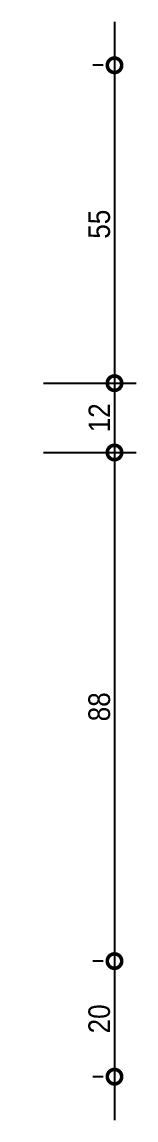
# Model space of a CAD drawing. Extents: x -29754 to -10774, y -8834 to 6017.
# Drawn here: x -10793.6 to -10773.8, y 5827.4 to 6017.4 of the extents above; entities that cross this region are included whole.
import ezdxf

# ---------------------------------------------------------------- set-up
doc = ezdxf.new("R2010")
doc.units = 0
doc.header["$PDMODE"] = 2
doc.header["$PDSIZE"] = 10
doc.layers.get('0').update_dxf_attribs({"lineweight": 13})
doc.layers.get('Defpoints').update_dxf_attribs({"lineweight": 13})
doc.layers.add('A-ANNO-DIMS', color=7, linetype='Continuous', lineweight=9)
doc.styles.add('Fira Sans_6', font='', dxfattribs={"width": 0.9, "height": 3.75})
doc.styles.get('Fira Sans_6').set_extended_font_data('Fira Sans')
doc.dimstyles.new('PED_R80_1_5mm_ACIMA_As_ESQ__R00_8', dxfattribs={"dimscale": 30.48, "dimtxt": 5.114923, "dimasz": 0.164042, "dimexe": 0.123031, "dimexo": 0.123031, "dimgap": 0.024606, "dimtad": 1, "dimdec": 1, "dimrnd": 0.5, "dimdsep": 46, "dimtxsty": 'Fira Sans_6', "dimblk1": 'DOTSMALL', "dimblk2": 'DOTSMALL', "dimsah": 1, "dimcen": 0.09, "dimdle": 0.246063, "dimazin": 0, "dimtfac": 1, "dimtdec": 4, "dimtix": 1, "dimtmove": 0, "dimatfit": 3, "dimfxl": 1, "dimtvp": 1, "dimtolj": 1, "dimtzin": 0, "dimarcsym": 2})

# ---------------------------------------------------------------- blocks, each defined once
blk = doc.blocks.new('_DotSmall')
at = {"color": 0, "linetype": 'ByBlock', "const_width": 0.5}
blk.add_lwpolyline([(-0.0625, 0, 1), (0.0625, 0, 1)], format="xyb", close=True, dxfattribs=at)
blk = doc.blocks.new('*D9')
at = {"layer": 'A-ANNO-DIMS', "color": 0, "lineweight": -2, "transparency": 16777216}
for p, q in [((-10777.5, 6017.42), (-10777.5, 5947.42)), ((-10779.49, 6009.92), (-10781.25, 6009.92)), ((-10789.81, 5954.92), (-10773.75, 5954.92))]:
    blk.add_line(p, q, dxfattribs=at)
at = {"layer": 'Defpoints', "color": 0, "transparency": 16777216}
for p in [(-10775.74, 6009.92), (-10793.56, 5954.92), (-10777.5, 5954.92)]:
    blk.add_point(p, dxfattribs=at)
at = {"layer": 'A-ANNO-DIMS', "color": 0, "lineweight": -2, "transparency": 16777216, "xscale": 5, "yscale": 5, "zscale": 5}
for p, rotation in [((-10777.5, 6009.92), 90), ((-10777.5, 5954.92), 270)]:
    blk.add_blockref('_DotSmall', p, dxfattribs=dict(at, rotation=rotation))
at = {"layer": 'A-ANNO-DIMS', "color": 0, "transparency": 16777216, "insert": (-10780.13, 5982.42), "char_height": 3.75, "attachment_point": 5, "rotation": 90, "style": 'Fira Sans_6'}
blk.add_mtext('\\A1;55', dxfattribs=at)
blk = doc.blocks.new('*D10')
at = {"layer": 'A-ANNO-DIMS', "color": 0, "lineweight": -2, "transparency": 16777216}
for p, q in [((-10777.5, 5962.42), (-10777.5, 5935.42)), ((-10789.81, 5954.92), (-10773.75, 5954.92)), ((-10789.81, 5942.92), (-10773.75, 5942.92))]:
    blk.add_line(p, q, dxfattribs=at)
at = {"layer": 'Defpoints', "color": 0, "transparency": 16777216}
for p in [(-10793.56, 5954.92), (-10793.56, 5942.92), (-10777.5, 5942.92)]:
    blk.add_point(p, dxfattribs=at)
at = {"layer": 'A-ANNO-DIMS', "color": 0, "lineweight": -2, "transparency": 16777216, "xscale": 5, "yscale": 5, "zscale": 5}
for p, rotation in [((-10777.5, 5954.92), 90), ((-10777.5, 5942.92), 270)]:
    blk.add_blockref('_DotSmall', p, dxfattribs=dict(at, rotation=rotation))
at = {"layer": 'A-ANNO-DIMS', "color": 0, "transparency": 16777216, "insert": (-10780.13, 5948.92), "char_height": 3.75, "attachment_point": 5, "rotation": 90, "style": 'Fira Sans_6'}
blk.add_mtext('\\A1;12', dxfattribs=at)
blk = doc.blocks.new('*D11')
at = {"layer": 'A-ANNO-DIMS', "color": 0, "lineweight": -2, "transparency": 16777216}
for p, q in [((-10777.5, 5950.42), (-10777.5, 5847.42)), ((-10789.81, 5942.92), (-10773.75, 5942.92)), ((-10779.49, 5854.92), (-10781.25, 5854.92))]:
    blk.add_line(p, q, dxfattribs=at)
at = {"layer": 'Defpoints', "color": 0, "transparency": 16777216}
for p in [(-10793.56, 5942.92), (-10777.5, 5854.92), (-10775.74, 5854.92)]:
    blk.add_point(p, dxfattribs=at)
at = {"layer": 'A-ANNO-DIMS', "color": 0, "lineweight": -2, "transparency": 16777216, "xscale": 5, "yscale": 5, "zscale": 5}
for p, rotation in [((-10777.5, 5942.92), 90), ((-10777.5, 5854.92), 270)]:
    blk.add_blockref('_DotSmall', p, dxfattribs=dict(at, rotation=rotation))
at = {"layer": 'A-ANNO-DIMS', "color": 0, "transparency": 16777216, "insert": (-10780.13, 5898.92), "char_height": 3.75, "attachment_point": 5, "rotation": 90, "style": 'Fira Sans_6'}
blk.add_mtext('\\A1;88', dxfattribs=at)
blk = doc.blocks.new('*D12')
at = {"layer": 'A-ANNO-DIMS', "color": 0, "lineweight": -2, "transparency": 16777216}
for p, q in [((-10777.5, 5862.42), (-10777.5, 5827.42)), ((-10779.49, 5854.92), (-10781.25, 5854.92)), ((-10779.49, 5834.92), (-10781.25, 5834.92))]:
    blk.add_line(p, q, dxfattribs=at)
at = {"layer": 'Defpoints', "color": 0, "transparency": 16777216}
for p in [(-10775.74, 5854.92), (-10777.5, 5834.92), (-10775.74, 5834.92)]:
    blk.add_point(p, dxfattribs=at)
at = {"layer": 'A-ANNO-DIMS', "color": 0, "lineweight": -2, "transparency": 16777216, "xscale": 5, "yscale": 5, "zscale": 5}
for p, rotation in [((-10777.5, 5854.92), 90), ((-10777.5, 5834.92), 270)]:
    blk.add_blockref('_DotSmall', p, dxfattribs=dict(at, rotation=rotation))
at = {"layer": 'A-ANNO-DIMS', "color": 0, "transparency": 16777216, "insert": (-10780.13, 5844.92), "char_height": 3.75, "attachment_point": 5, "rotation": 90, "style": 'Fira Sans_6'}
blk.add_mtext('\\A1;20', dxfattribs=at)

msp = doc.modelspace()

# ---------------------------------------------------------------- dimensions: what is measured, and where the dimension line sits
at = {"layer": 'A-ANNO-DIMS', "color": 178, "true_color": 0x000032}
for base, p1, p2, override, picture, middle in [((-10777.5, 5954.92), (-10775.74, 6009.92), (-10793.56, 5954.92), {"dimpost": '<>', "dimfxl": 57.817239}, '*D9', (-10780.13, 5982.42)), ((-10777.5, 5942.92), (-10793.56, 5954.92), (-10793.56, 5942.92), {"dimpost": '<>', "dimfxl": 12}, '*D10', (-10780.13, 5948.92)), ((-10777.5, 5854.92), (-10793.56, 5942.92), (-10775.74, 5854.92), {"dimpost": '<>', "dimfxl": 89.787711}, '*D11', (-10780.13, 5898.92)), ((-10777.5, 5834.92), (-10775.74, 5854.92), (-10775.74, 5834.92), {"dimpost": '<>', "dimfxl": 20}, '*D12', (-10780.13, 5844.92))]:
    dim = msp.add_linear_dim(base=base, p1=p1, p2=p2, angle=90, dimstyle='PED_R80_1_5mm_ACIMA_As_ESQ__R00_8', override=override, dxfattribs=at)
    dim.commit()
    dim.dimension.update_dxf_attribs({"geometry": picture, "text_midpoint": middle})

doc.saveas('drawing.dxf')
